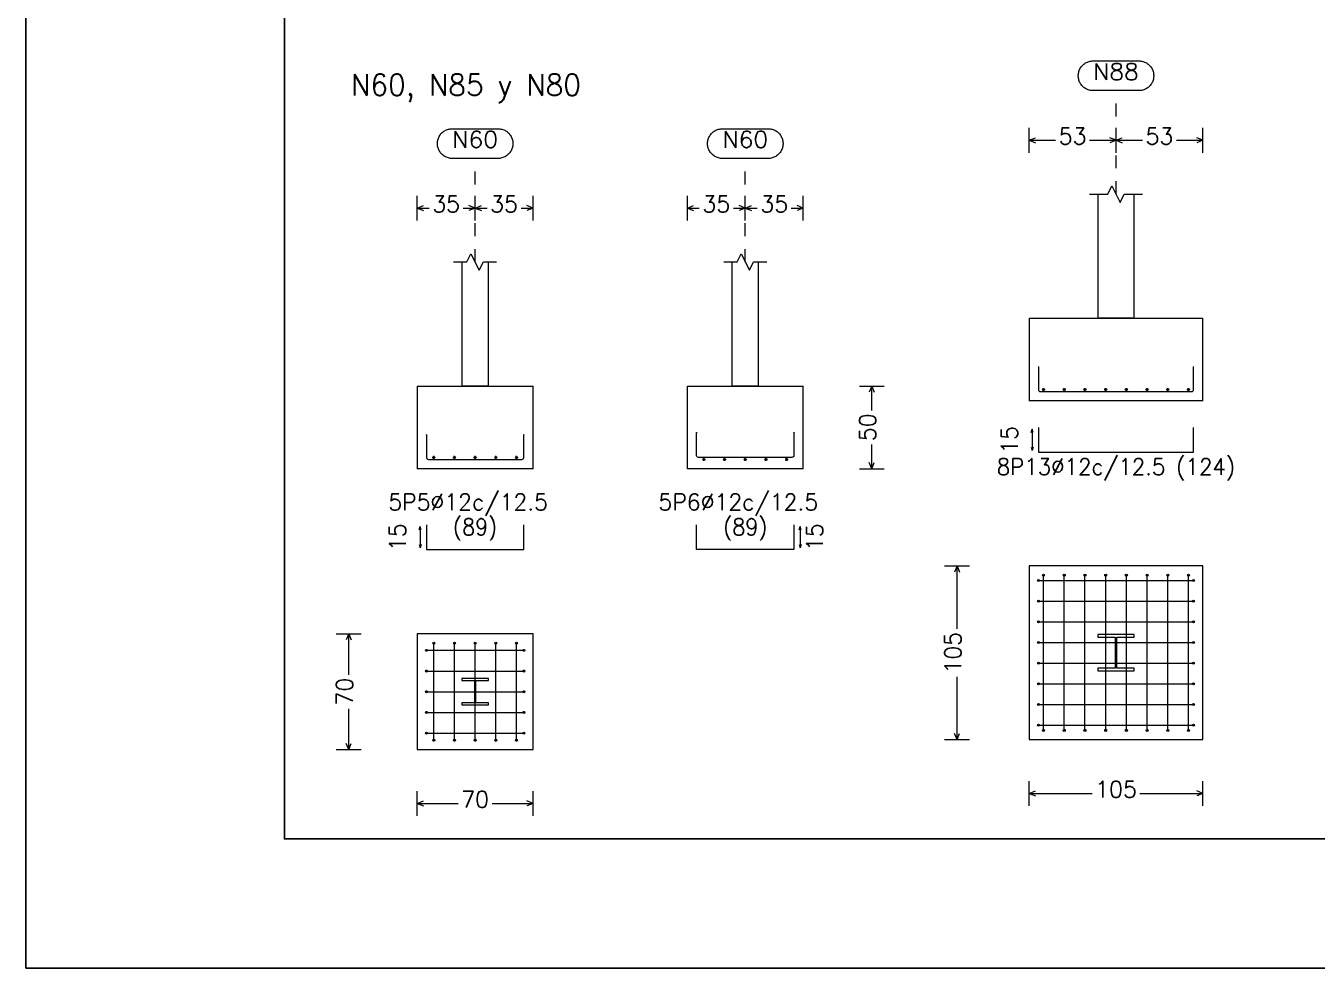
# Model space of a CAD drawing. Header units: inches. Extents: x 72863 to 72995, y 49095 to 49225.
# Drawn here: x 72952.65 to 72962.64, y 49160.38 to 49167.67 of the extents above; entities that cross this region are included whole.
import ezdxf
from ezdxf.enums import TextEntityAlignment as Align

# ---------------------------------------------------------------- set-up
doc = ezdxf.new("R2010")
doc.units = ezdxf.units.IN
doc.linetypes.add('CYPE_PUNTO', pattern=[0.075, 0, -0.075])
doc.layers.get('0').update_dxf_attribs({"lineweight": 15})
for name, color, linetype, lineweight in [('CIM_COTAS', 2, 'Continuous', 9), ('CIM_DIB_ARMADOS', 4, 'Continuous', 9), ('CIM_GEOMETRIA', 2, 'Continuous', 9), ('CIM_REFEREN', 2, 'Continuous', 9), ('CIM_TXT_ARMADOS', 3, 'Continuous', 9)]:
    doc.layers.add(name, color=color, linetype=linetype, lineweight=lineweight)
doc.layers.add('VG', color=7, linetype='Continuous')
doc.styles.add('CYPETXT', font='romans__.ttf', dxfattribs={"height": 0.2})

# ---------------------------------------------------------------- blocks, each defined once
blk = doc.blocks.new('PLANTILLA')
at = {"layer": 'VG'}
for p, q in [((72862.7103, 49224.7112), (72862.7103, 49195.0112)), ((72864.7103, 49196.0112), (72864.7103, 49223.7112)), ((72903.7103, 49196.0112), (72864.7103, 49196.0112)), ((72862.7103, 49195.0112), (72904.7103, 49195.0112))]:
    blk.add_line(p, q, dxfattribs=at)
blk.add_lwpolyline([(72903.7103, 49199.5612), (72903.7103, 49223.7112), (72864.7103, 49223.7112), (72864.7103, 49196.0112), (72885.7103, 49196.0112), (72885.7103, 49199.6112)], dxfattribs=at)

msp = doc.modelspace()

# ---------------------------------------------------------------- hatches: boundary and pattern name
at = {"layer": 'CIM_DIB_ARMADOS'}
h = msp.add_hatch(color=256, dxfattribs=at)
edge = h.paths.add_edge_path()
edge.add_arc((72960.4794, 49165.0325), 0.00102, 0, 360)
h = msp.add_hatch(color=256, dxfattribs=at)
edge = h.paths.add_edge_path()
edge.add_arc((72961.6801, 49165.0325), 0.00102, 0, 360)
h = msp.add_hatch(color=256, dxfattribs=at)
edge = h.paths.add_edge_path()
edge.add_arc((72955.7464, 49164.5075), 0.00102, 0, 360)
h = msp.add_hatch(color=256, dxfattribs=at)
edge = h.paths.add_edge_path()
edge.add_arc((72956.4991, 49164.5075), 0.00102, 0, 360)
h = msp.add_hatch(color=256, dxfattribs=at)
edge = h.paths.add_edge_path()
edge.add_arc((72957.836, 49164.5229), 0.00102, 0, 360)
h = msp.add_hatch(color=256, dxfattribs=at)
edge = h.paths.add_edge_path()
edge.add_arc((72958.5887, 49164.5229), 0.00102, 0, 360)
h = msp.add_hatch(color=256, dxfattribs=at)
edge = h.paths.add_edge_path()
edge.add_arc((72960.5198, 49163.4197), 0.00102, 0, 360)
h = msp.add_hatch(color=256, dxfattribs=at)
edge = h.paths.add_edge_path()
edge.add_arc((72960.6798, 49163.4197), 0.00102, 0, 360)
h = msp.add_hatch(color=256, dxfattribs=at)
edge = h.paths.add_edge_path()
edge.add_arc((72960.8398, 49163.4197), 0.00102, 0, 360)
h = msp.add_hatch(color=256, dxfattribs=at)
edge = h.paths.add_edge_path()
edge.add_arc((72960.9998, 49163.4197), 0.00102, 0, 360)
h = msp.add_hatch(color=256, dxfattribs=at)
edge = h.paths.add_edge_path()
edge.add_arc((72961.1598, 49163.4197), 0.00102, 0, 360)
h = msp.add_hatch(color=256, dxfattribs=at)
edge = h.paths.add_edge_path()
edge.add_arc((72961.3198, 49163.4197), 0.00102, 0, 360)
h = msp.add_hatch(color=256, dxfattribs=at)
edge = h.paths.add_edge_path()
edge.add_arc((72961.4798, 49163.4197), 0.00102, 0, 360)
h = msp.add_hatch(color=256, dxfattribs=at)
edge = h.paths.add_edge_path()
edge.add_arc((72961.6398, 49163.4197), 0.00102, 0, 360)
h = msp.add_hatch(color=256, dxfattribs=at)
edge = h.paths.add_edge_path()
edge.add_arc((72960.4794, 49163.3794), 0.00102, 0, 360)
h = msp.add_hatch(color=256, dxfattribs=at)
edge = h.paths.add_edge_path()
edge.add_arc((72961.6801, 49163.3794), 0.00102, 0, 360)
h = msp.add_hatch(color=256, dxfattribs=at)
edge = h.paths.add_edge_path()
edge.add_arc((72960.4794, 49163.2194), 0.00102, 0, 360)
h = msp.add_hatch(color=256, dxfattribs=at)
edge = h.paths.add_edge_path()
edge.add_arc((72961.6801, 49163.2194), 0.00102, 0, 360)
h = msp.add_hatch(color=256, dxfattribs=at)
edge = h.paths.add_edge_path()
edge.add_arc((72960.4794, 49163.0594), 0.00102, 0, 360)
h = msp.add_hatch(color=256, dxfattribs=at)
edge = h.paths.add_edge_path()
edge.add_arc((72961.6801, 49163.0594), 0.00102, 0, 360)
h = msp.add_hatch(color=256, dxfattribs=at)
edge = h.paths.add_edge_path()
edge.add_arc((72955.8027, 49162.8947), 0.00102, 0, 360)
h = msp.add_hatch(color=256, dxfattribs=at)
edge = h.paths.add_edge_path()
edge.add_arc((72955.9627, 49162.8947), 0.00102, 0, 360)
h = msp.add_hatch(color=256, dxfattribs=at)
edge = h.paths.add_edge_path()
edge.add_arc((72956.1227, 49162.8947), 0.00102, 0, 360)
h = msp.add_hatch(color=256, dxfattribs=at)
edge = h.paths.add_edge_path()
edge.add_arc((72956.2827, 49162.8947), 0.00102, 0, 360)
h = msp.add_hatch(color=256, dxfattribs=at)
edge = h.paths.add_edge_path()
edge.add_arc((72956.4427, 49162.8947), 0.00102, 0, 360)
h = msp.add_hatch(color=256, dxfattribs=at)
edge = h.paths.add_edge_path()
edge.add_arc((72960.4794, 49162.8994), 0.00102, 0, 360)
h = msp.add_hatch(color=256, dxfattribs=at)
edge = h.paths.add_edge_path()
edge.add_arc((72961.6801, 49162.8994), 0.00102, 0, 360)
h = msp.add_hatch(color=256, dxfattribs=at)
edge = h.paths.add_edge_path()
edge.add_arc((72955.7464, 49162.8384), 0.00102, 0, 360)
h = msp.add_hatch(color=256, dxfattribs=at)
edge = h.paths.add_edge_path()
edge.add_arc((72956.4991, 49162.8384), 0.00102, 0, 360)
h = msp.add_hatch(color=256, dxfattribs=at)
edge = h.paths.add_edge_path()
edge.add_arc((72960.4794, 49162.7394), 0.00102, 0, 360)
h = msp.add_hatch(color=256, dxfattribs=at)
edge = h.paths.add_edge_path()
edge.add_arc((72961.6801, 49162.7394), 0.00102, 0, 360)
h = msp.add_hatch(color=256, dxfattribs=at)
edge = h.paths.add_edge_path()
edge.add_arc((72955.7464, 49162.6784), 0.00102, 0, 360)
h = msp.add_hatch(color=256, dxfattribs=at)
edge = h.paths.add_edge_path()
edge.add_arc((72956.4991, 49162.6784), 0.00102, 0, 360)
h = msp.add_hatch(color=256, dxfattribs=at)
edge = h.paths.add_edge_path()
edge.add_arc((72955.7464, 49162.5184), 0.00102, 0, 360)
h = msp.add_hatch(color=256, dxfattribs=at)
edge = h.paths.add_edge_path()
edge.add_arc((72956.4991, 49162.5184), 0.00102, 0, 360)
h = msp.add_hatch(color=256, dxfattribs=at)
edge = h.paths.add_edge_path()
edge.add_arc((72960.4794, 49162.5794), 0.00102, 0, 360)
h = msp.add_hatch(color=256, dxfattribs=at)
edge = h.paths.add_edge_path()
edge.add_arc((72961.6801, 49162.5794), 0.00102, 0, 360)
h = msp.add_hatch(color=256, dxfattribs=at)
edge = h.paths.add_edge_path()
edge.add_arc((72960.4794, 49162.4194), 0.00102, 0, 360)
h = msp.add_hatch(color=256, dxfattribs=at)
edge = h.paths.add_edge_path()
edge.add_arc((72961.6801, 49162.4194), 0.00102, 0, 360)
h = msp.add_hatch(color=256, dxfattribs=at)
edge = h.paths.add_edge_path()
edge.add_arc((72955.7464, 49162.3584), 0.00102, 0, 360)
h = msp.add_hatch(color=256, dxfattribs=at)
edge = h.paths.add_edge_path()
edge.add_arc((72956.4991, 49162.3584), 0.00102, 0, 360)
h = msp.add_hatch(color=256, dxfattribs=at)
edge = h.paths.add_edge_path()
edge.add_arc((72955.7464, 49162.1984), 0.00102, 0, 360)
h = msp.add_hatch(color=256, dxfattribs=at)
edge = h.paths.add_edge_path()
edge.add_arc((72956.4991, 49162.1984), 0.00102, 0, 360)
h = msp.add_hatch(color=256, dxfattribs=at)
edge = h.paths.add_edge_path()
edge.add_arc((72960.4794, 49162.2594), 0.00102, 0, 360)
h = msp.add_hatch(color=256, dxfattribs=at)
edge = h.paths.add_edge_path()
edge.add_arc((72960.5198, 49162.2191), 0.00102, 0, 360)
h = msp.add_hatch(color=256, dxfattribs=at)
edge = h.paths.add_edge_path()
edge.add_arc((72960.6798, 49162.2191), 0.00102, 0, 360)
h = msp.add_hatch(color=256, dxfattribs=at)
edge = h.paths.add_edge_path()
edge.add_arc((72960.8398, 49162.2191), 0.00102, 0, 360)
h = msp.add_hatch(color=256, dxfattribs=at)
edge = h.paths.add_edge_path()
edge.add_arc((72960.9998, 49162.2191), 0.00102, 0, 360)
h = msp.add_hatch(color=256, dxfattribs=at)
edge = h.paths.add_edge_path()
edge.add_arc((72961.1598, 49162.2191), 0.00102, 0, 360)
h = msp.add_hatch(color=256, dxfattribs=at)
edge = h.paths.add_edge_path()
edge.add_arc((72961.3198, 49162.2191), 0.00102, 0, 360)
h = msp.add_hatch(color=256, dxfattribs=at)
edge = h.paths.add_edge_path()
edge.add_arc((72961.4798, 49162.2191), 0.00102, 0, 360)
h = msp.add_hatch(color=256, dxfattribs=at)
edge = h.paths.add_edge_path()
edge.add_arc((72961.6398, 49162.2191), 0.00102, 0, 360)
h = msp.add_hatch(color=256, dxfattribs=at)
edge = h.paths.add_edge_path()
edge.add_arc((72961.6801, 49162.2594), 0.00102, 0, 360)
h = msp.add_hatch(color=256, dxfattribs=at)
edge = h.paths.add_edge_path()
edge.add_arc((72955.8027, 49162.1421), 0.00102, 0, 360)
h = msp.add_hatch(color=256, dxfattribs=at)
edge = h.paths.add_edge_path()
edge.add_arc((72955.9627, 49162.1421), 0.00102, 0, 360)
h = msp.add_hatch(color=256, dxfattribs=at)
edge = h.paths.add_edge_path()
edge.add_arc((72956.1227, 49162.1421), 0.00102, 0, 360)
h = msp.add_hatch(color=256, dxfattribs=at)
edge = h.paths.add_edge_path()
edge.add_arc((72956.2827, 49162.1421), 0.00102, 0, 360)
h = msp.add_hatch(color=256, dxfattribs=at)
edge = h.paths.add_edge_path()
edge.add_arc((72956.4427, 49162.1421), 0.00102, 0, 360)

# ---------------------------------------------------------------- linework, layer by layer
at = {"layer": 'CIM_COTAS', "linetype": 'CYPE_PUNTO'}
for p, q in [((72961.0798, 49166.3688), (72961.0798, 49167.1695)), ((72956.1227, 49165.8438), (72956.1227, 49166.6445)), ((72958.2123, 49165.8438), (72958.2123, 49166.6445))]:
    msp.add_line(p, q, dxfattribs=at)
at = {"layer": 'CIM_COTAS'}
for p, q in [((72960.4078, 49166.6895), (72960.4078, 49166.8815)), ((72961.0798, 49166.6895), (72961.0798, 49166.8815)), ((72961.0798, 49166.6895), (72961.0798, 49166.8815)), ((72961.7518, 49166.6895), (72961.7518, 49166.8815)), ((72960.4078, 49166.7855), (72960.4558, 49166.8047)), ((72960.4078, 49166.7855), (72960.4558, 49166.7663)), ((72960.4078, 49166.7855), (72960.6122, 49166.7855)), ((72960.8753, 49166.7855), (72961.0798, 49166.7855)), ((72961.0798, 49166.7855), (72961.0318, 49166.8047)), ((72961.0798, 49166.7855), (72961.0318, 49166.7663)), ((72961.0798, 49166.7855), (72961.1278, 49166.8047)), ((72961.0798, 49166.7855), (72961.1278, 49166.7663)), ((72961.0798, 49166.7855), (72961.2842, 49166.7855)), ((72961.5473, 49166.7855), (72961.7518, 49166.7855)), ((72961.7518, 49166.7855), (72961.7038, 49166.8047)), ((72961.7518, 49166.7855), (72961.7038, 49166.7663)), ((72955.6747, 49166.1645), (72955.6747, 49166.3565)), ((72955.6747, 49166.2605), (72955.7227, 49166.2797)), ((72956.1227, 49166.2605), (72956.0747, 49166.2797)), ((72956.1227, 49166.1645), (72956.1227, 49166.3565)), ((72956.1227, 49166.1645), (72956.1227, 49166.3565)), ((72956.1227, 49166.2605), (72956.1707, 49166.2797)), ((72956.5707, 49166.2605), (72956.5227, 49166.2797)), ((72956.5707, 49166.1645), (72956.5707, 49166.3565)), ((72957.7643, 49166.1645), (72957.7643, 49166.3565)), ((72957.7643, 49166.2605), (72957.8123, 49166.2797)), ((72958.2123, 49166.2605), (72958.1643, 49166.2797)), ((72958.2123, 49166.1645), (72958.2123, 49166.3565)), ((72958.2123, 49166.1645), (72958.2123, 49166.3565)), ((72958.2123, 49166.2605), (72958.2603, 49166.2797)), ((72958.6603, 49166.2605), (72958.6123, 49166.2797)), ((72958.6603, 49166.1645), (72958.6603, 49166.3565)), ((72955.6747, 49166.2605), (72955.7227, 49166.2413)), ((72955.6747, 49166.2605), (72955.7672, 49166.2605)), ((72956.0303, 49166.2605), (72956.1227, 49166.2605)), ((72956.1227, 49166.2605), (72956.0747, 49166.2413)), ((72956.1227, 49166.2605), (72956.1707, 49166.2413)), ((72956.1227, 49166.2605), (72956.2152, 49166.2605)), ((72956.4783, 49166.2605), (72956.5707, 49166.2605)), ((72956.5707, 49166.2605), (72956.5227, 49166.2413)), ((72957.7643, 49166.2605), (72957.8123, 49166.2413)), ((72957.7643, 49166.2605), (72957.8568, 49166.2605)), ((72958.1199, 49166.2605), (72958.2123, 49166.2605)), ((72958.2123, 49166.2605), (72958.1643, 49166.2413)), ((72958.2123, 49166.2605), (72958.2603, 49166.2413)), ((72958.2123, 49166.2605), (72958.3048, 49166.2605)), ((72958.5679, 49166.2605), (72958.6603, 49166.2605)), ((72958.6603, 49166.2605), (72958.6123, 49166.2413)), ((72959.0946, 49164.8838), (72959.2866, 49164.8838)), ((72959.1906, 49164.8838), (72959.1714, 49164.8358)), ((72959.1906, 49164.8838), (72959.2098, 49164.8358)), ((72959.1906, 49164.6954), (72959.1906, 49164.8838)), ((72959.1906, 49164.2438), (72959.1906, 49164.4323)), ((72959.1906, 49164.2438), (72959.1714, 49164.2918)), ((72959.1906, 49164.2438), (72959.2098, 49164.2918)), ((72959.0946, 49164.2438), (72959.2866, 49164.2438)), ((72959.754, 49163.4914), (72959.946, 49163.4914)), ((72959.85, 49163.4914), (72959.8308, 49163.4434)), ((72959.85, 49163.4914), (72959.8692, 49163.4434)), ((72959.85, 49163.0047), (72959.85, 49163.4914)), ((72955.0485, 49162.9664), (72955.2405, 49162.9664)), ((72955.1445, 49162.9664), (72955.1253, 49162.9184)), ((72955.1445, 49162.9664), (72955.1637, 49162.9184)), ((72955.1445, 49162.6499), (72955.1445, 49162.9664)), ((72959.85, 49162.1474), (72959.85, 49162.6341)), ((72955.1445, 49162.0704), (72955.1445, 49162.3869)), ((72959.85, 49162.1474), (72959.8308, 49162.1954)), ((72959.85, 49162.1474), (72959.8692, 49162.1954)), ((72955.1445, 49162.0704), (72955.1253, 49162.1184)), ((72955.1445, 49162.0704), (72955.1637, 49162.1184)), ((72959.754, 49162.1474), (72959.946, 49162.1474)), ((72955.0485, 49162.0704), (72955.2405, 49162.0704)), ((72960.4078, 49161.6347), (72960.4078, 49161.8267)), ((72961.7518, 49161.6347), (72961.7518, 49161.8267)), ((72955.6747, 49161.5578), (72955.6747, 49161.7498)), ((72956.5707, 49161.5578), (72956.5707, 49161.7498)), ((72960.4078, 49161.7307), (72960.4558, 49161.7499)), ((72960.4078, 49161.7307), (72960.4558, 49161.7115)), ((72960.4078, 49161.7307), (72960.8945, 49161.7307)), ((72961.265, 49161.7307), (72961.7518, 49161.7307)), ((72961.7518, 49161.7307), (72961.7038, 49161.7499)), ((72961.7518, 49161.7307), (72961.7038, 49161.7115)), ((72955.6747, 49161.6538), (72955.7227, 49161.673)), ((72955.6747, 49161.6538), (72955.7227, 49161.6346)), ((72955.6747, 49161.6538), (72955.9912, 49161.6538)), ((72956.2543, 49161.6538), (72956.5707, 49161.6538)), ((72956.5707, 49161.6538), (72956.5227, 49161.673)), ((72956.5707, 49161.6538), (72956.5227, 49161.6346))]:
    msp.add_line(p, q, dxfattribs=at)
for points in [[(72961.2564, 49167.3999), (72961.2641, 49167.3996), (72961.2718, 49167.3988), (72961.2794, 49167.3976), (72961.2868, 49167.3958), (72961.2942, 49167.3935), (72961.3014, 49167.3907), (72961.3084, 49167.3875), (72961.3151, 49167.3838), (72961.3216, 49167.3796), (72961.3278, 49167.3751), (72961.3337, 49167.3701), (72961.3392, 49167.3647), (72961.3444, 49167.359), (72961.3492, 49167.353), (72961.3535, 49167.3466), (72961.3574, 49167.34), (72961.3609, 49167.3332), (72961.3639, 49167.3261), (72961.3664, 49167.3188), (72961.3685, 49167.3114), (72961.37, 49167.3038), (72961.371, 49167.2962), (72961.3715, 49167.2885), (72961.3715, 49167.2808), (72961.371, 49167.2731), (72961.37, 49167.2655), (72961.3685, 49167.258), (72961.3664, 49167.2505), (72961.3639, 49167.2433), (72961.3609, 49167.2362), (72961.3574, 49167.2293), (72961.3535, 49167.2227), (72961.3492, 49167.2163), (72961.3444, 49167.2103), (72961.3392, 49167.2046), (72961.3337, 49167.1992), (72961.3278, 49167.1943), (72961.3216, 49167.1897), (72961.3151, 49167.1855), (72961.3084, 49167.1818), (72961.3014, 49167.1786), (72961.2942, 49167.1758), (72961.2868, 49167.1736), (72961.2794, 49167.1718), (72961.2718, 49167.1705), (72961.2641, 49167.1697), (72961.2564, 49167.1695), (72960.9031, 49167.1695), (72960.8954, 49167.1697), (72960.8878, 49167.1705), (72960.8802, 49167.1718), (72960.8727, 49167.1736), (72960.8653, 49167.1758), (72960.8582, 49167.1786), (72960.8512, 49167.1818), (72960.8444, 49167.1855), (72960.8379, 49167.1897), (72960.8317, 49167.1943), (72960.8259, 49167.1992), (72960.8203, 49167.2046), (72960.8152, 49167.2103), (72960.8104, 49167.2163), (72960.806, 49167.2227), (72960.8021, 49167.2293), (72960.7986, 49167.2362), (72960.7956, 49167.2433), (72960.7931, 49167.2505), (72960.7911, 49167.258), (72960.7895, 49167.2655), (72960.7885, 49167.2731), (72960.788, 49167.2808), (72960.788, 49167.2885), (72960.7885, 49167.2962), (72960.7895, 49167.3038), (72960.7911, 49167.3114), (72960.7931, 49167.3188), (72960.7956, 49167.3261), (72960.7986, 49167.3332), (72960.8021, 49167.34), (72960.806, 49167.3466), (72960.8104, 49167.353), (72960.8152, 49167.359), (72960.8203, 49167.3647), (72960.8259, 49167.3701), (72960.8317, 49167.3751), (72960.8379, 49167.3796), (72960.8444, 49167.3838), (72960.8512, 49167.3875), (72960.8582, 49167.3907), (72960.8653, 49167.3935), (72960.8727, 49167.3958), (72960.8802, 49167.3976), (72960.8878, 49167.3988), (72960.8954, 49167.3996), (72960.9031, 49167.3999), (72961.2564, 49167.3999)], [(72956.2994, 49166.8749), (72956.3071, 49166.8746), (72956.3147, 49166.8739), (72956.3223, 49166.8726), (72956.3298, 49166.8708), (72956.3372, 49166.8685), (72956.3444, 49166.8657), (72956.3513, 49166.8625), (72956.3581, 49166.8588), (72956.3646, 49166.8547), (72956.3708, 49166.8501), (72956.3767, 49166.8451), (72956.3822, 49166.8398), (72956.3874, 49166.8341), (72956.3921, 49166.828), (72956.3965, 49166.8217), (72956.4004, 49166.815), (72956.4039, 49166.8082), (72956.4069, 49166.8011), (72956.4094, 49166.7938), (72956.4114, 49166.7864), (72956.413, 49166.7788), (72956.414, 49166.7712), (72956.4145, 49166.7635), (72956.4145, 49166.7558), (72956.414, 49166.7482), (72956.413, 49166.7405), (72956.4114, 49166.733), (72956.4094, 49166.7256), (72956.4069, 49166.7183), (72956.4039, 49166.7112), (72956.4004, 49166.7043), (72956.3965, 49166.6977), (72956.3921, 49166.6913), (72956.3874, 49166.6853), (72956.3822, 49166.6796), (72956.3767, 49166.6742), (72956.3708, 49166.6693), (72956.3646, 49166.6647), (72956.3581, 49166.6606), (72956.3513, 49166.6569), (72956.3444, 49166.6536), (72956.3372, 49166.6509), (72956.3298, 49166.6486), (72956.3223, 49166.6468), (72956.3147, 49166.6455), (72956.3071, 49166.6447), (72956.2994, 49166.6445), (72955.9461, 49166.6445), (72955.9384, 49166.6447), (72955.9307, 49166.6455), (72955.9232, 49166.6468), (72955.9157, 49166.6486), (72955.9083, 49166.6509), (72955.9011, 49166.6536), (72955.8941, 49166.6569), (72955.8874, 49166.6606), (72955.8809, 49166.6647), (72955.8747, 49166.6693), (72955.8688, 49166.6742), (72955.8633, 49166.6796), (72955.8581, 49166.6853), (72955.8534, 49166.6913), (72955.849, 49166.6977), (72955.8451, 49166.7043), (72955.8416, 49166.7112), (72955.8386, 49166.7183), (72955.8361, 49166.7256), (72955.834, 49166.733), (72955.8325, 49166.7405), (72955.8315, 49166.7482), (72955.831, 49166.7558), (72955.831, 49166.7635), (72955.8315, 49166.7712), (72955.8325, 49166.7788), (72955.834, 49166.7864), (72955.8361, 49166.7938), (72955.8386, 49166.8011), (72955.8416, 49166.8082), (72955.8451, 49166.815), (72955.849, 49166.8217), (72955.8534, 49166.828), (72955.8581, 49166.8341), (72955.8633, 49166.8398), (72955.8688, 49166.8451), (72955.8747, 49166.8501), (72955.8809, 49166.8547), (72955.8874, 49166.8588), (72955.8941, 49166.8625), (72955.9011, 49166.8657), (72955.9083, 49166.8685), (72955.9157, 49166.8708), (72955.9232, 49166.8726), (72955.9307, 49166.8739), (72955.9384, 49166.8746), (72955.9461, 49166.8749), (72956.2994, 49166.8749)], [(72958.389, 49166.8749), (72958.3967, 49166.8746), (72958.4043, 49166.8739), (72958.4119, 49166.8726), (72958.4194, 49166.8708), (72958.4268, 49166.8685), (72958.434, 49166.8657), (72958.4409, 49166.8625), (72958.4477, 49166.8588), (72958.4542, 49166.8547), (72958.4604, 49166.8501), (72958.4663, 49166.8451), (72958.4718, 49166.8398), (72958.477, 49166.8341), (72958.4817, 49166.828), (72958.4861, 49166.8217), (72958.49, 49166.815), (72958.4935, 49166.8082), (72958.4965, 49166.8011), (72958.499, 49166.7938), (72958.501, 49166.7864), (72958.5026, 49166.7788), (72958.5036, 49166.7712), (72958.5041, 49166.7635), (72958.5041, 49166.7558), (72958.5036, 49166.7482), (72958.5026, 49166.7405), (72958.501, 49166.733), (72958.499, 49166.7256), (72958.4965, 49166.7183), (72958.4935, 49166.7112), (72958.49, 49166.7043), (72958.4861, 49166.6977), (72958.4817, 49166.6913), (72958.477, 49166.6853), (72958.4718, 49166.6796), (72958.4663, 49166.6742), (72958.4604, 49166.6693), (72958.4542, 49166.6647), (72958.4477, 49166.6606), (72958.4409, 49166.6569), (72958.434, 49166.6536), (72958.4268, 49166.6509), (72958.4194, 49166.6486), (72958.4119, 49166.6468), (72958.4043, 49166.6455), (72958.3967, 49166.6447), (72958.389, 49166.6445), (72958.0357, 49166.6445), (72958.028, 49166.6447), (72958.0203, 49166.6455), (72958.0128, 49166.6468), (72958.0053, 49166.6486), (72957.9979, 49166.6509), (72957.9907, 49166.6536), (72957.9837, 49166.6569), (72957.977, 49166.6606), (72957.9705, 49166.6647), (72957.9643, 49166.6693), (72957.9584, 49166.6742), (72957.9529, 49166.6796), (72957.9477, 49166.6853), (72957.943, 49166.6913), (72957.9386, 49166.6977), (72957.9347, 49166.7043), (72957.9312, 49166.7112), (72957.9282, 49166.7183), (72957.9257, 49166.7256), (72957.9236, 49166.733), (72957.9221, 49166.7405), (72957.9211, 49166.7482), (72957.9206, 49166.7558), (72957.9206, 49166.7635), (72957.9211, 49166.7712), (72957.9221, 49166.7788), (72957.9236, 49166.7864), (72957.9257, 49166.7938), (72957.9282, 49166.8011), (72957.9312, 49166.8082), (72957.9347, 49166.815), (72957.9386, 49166.8217), (72957.943, 49166.828), (72957.9477, 49166.8341), (72957.9529, 49166.8398), (72957.9584, 49166.8451), (72957.9643, 49166.8501), (72957.9705, 49166.8547), (72957.977, 49166.8588), (72957.9837, 49166.8625), (72957.9907, 49166.8657), (72957.9979, 49166.8685), (72958.0053, 49166.8708), (72958.0128, 49166.8726), (72958.0203, 49166.8739), (72958.028, 49166.8746), (72958.0357, 49166.8749), (72958.389, 49166.8749)]]:
    msp.add_lwpolyline(points, close=True, dxfattribs=at)
at = {"layer": 'CIM_DIB_ARMADOS'}
for p, q in [((72960.5082, 49164.8559), (72960.5313, 49164.8559)), ((72960.5198, 49164.8443), (72960.5198, 49164.8674)), ((72960.6682, 49164.8559), (72960.6913, 49164.8559)), ((72960.6798, 49164.8443), (72960.6798, 49164.8674)), ((72960.8282, 49164.8559), (72960.8513, 49164.8559)), ((72960.8398, 49164.8443), (72960.8398, 49164.8674)), ((72960.9882, 49164.8559), (72961.0113, 49164.8559)), ((72960.9998, 49164.8443), (72960.9998, 49164.8674)), ((72961.1482, 49164.8559), (72961.1713, 49164.8559)), ((72961.1598, 49164.8443), (72961.1598, 49164.8674)), ((72961.3082, 49164.8559), (72961.3313, 49164.8559)), ((72961.3198, 49164.8443), (72961.3198, 49164.8674)), ((72961.4682, 49164.8559), (72961.4913, 49164.8559)), ((72961.4798, 49164.8443), (72961.4798, 49164.8674)), ((72961.6282, 49164.8559), (72961.6513, 49164.8559)), ((72961.6398, 49164.8443), (72961.6398, 49164.8674)), ((72955.7912, 49164.3309), (72955.8143, 49164.3309)), ((72955.8027, 49164.3194), (72955.8027, 49164.3424)), ((72955.9512, 49164.3309), (72955.9743, 49164.3309)), ((72955.9627, 49164.3194), (72955.9627, 49164.3424)), ((72956.1112, 49164.3309), (72956.1343, 49164.3309)), ((72956.1227, 49164.3194), (72956.1227, 49164.3424)), ((72956.2712, 49164.3309), (72956.2943, 49164.3309)), ((72956.2827, 49164.3194), (72956.2827, 49164.3424)), ((72956.4312, 49164.3309), (72956.4543, 49164.3309)), ((72956.4427, 49164.3194), (72956.4427, 49164.3424)), ((72957.8808, 49164.3155), (72957.9039, 49164.3155)), ((72957.8923, 49164.304), (72957.8923, 49164.327)), ((72958.0408, 49164.3155), (72958.0639, 49164.3155)), ((72958.0523, 49164.304), (72958.0523, 49164.327)), ((72958.2008, 49164.3155), (72958.2239, 49164.3155)), ((72958.2123, 49164.304), (72958.2123, 49164.327)), ((72958.3608, 49164.3155), (72958.3839, 49164.3155)), ((72958.3723, 49164.304), (72958.3723, 49164.327)), ((72958.5208, 49164.3155), (72958.5439, 49164.3155)), ((72958.5323, 49164.304), (72958.5323, 49164.327))]:
    msp.add_line(p, q, dxfattribs=at)
for points in [[(72960.4794, 49165.0325), (72960.4794, 49164.8559), (72960.4815, 49164.8482), (72960.4871, 49164.8426), (72960.4948, 49164.8405), (72961.6647, 49164.8405), (72961.6724, 49164.8426), (72961.678, 49164.8482), (72961.6801, 49164.8559), (72961.6801, 49165.0325)], [(72955.7464, 49164.5075), (72955.7464, 49164.3309), (72955.7485, 49164.3232), (72955.7541, 49164.3176), (72955.7618, 49164.3155), (72956.4837, 49164.3155), (72956.4914, 49164.3176), (72956.497, 49164.3232), (72956.4991, 49164.3309), (72956.4991, 49164.5075)], [(72958.5887, 49164.5229), (72958.5887, 49164.3462), (72958.5866, 49164.3386), (72958.581, 49164.3329), (72958.5733, 49164.3309), (72957.8514, 49164.3309), (72957.8437, 49164.3329), (72957.8381, 49164.3386), (72957.836, 49164.3462), (72957.836, 49164.5229)], [(72960.4794, 49164.5634), (72960.4794, 49164.3714), (72961.6801, 49164.3714), (72961.6801, 49164.5634)], [(72955.7464, 49163.8099), (72955.7464, 49163.6179), (72956.4991, 49163.6179), (72956.4991, 49163.8099)], [(72958.5887, 49163.8099), (72958.5887, 49163.6179), (72957.836, 49163.6179), (72957.836, 49163.8099)], [(72960.5198, 49162.2191), (72960.5198, 49162.2211), (72960.5198, 49162.2267), (72960.5198, 49162.2344), (72960.5198, 49163.4043), (72960.5198, 49163.412), (72960.5198, 49163.4176), (72960.5198, 49163.4197)], [(72960.6798, 49162.2191), (72960.6798, 49162.2211), (72960.6798, 49162.2267), (72960.6798, 49162.2344), (72960.6798, 49163.4043), (72960.6798, 49163.412), (72960.6798, 49163.4176), (72960.6798, 49163.4197)], [(72960.8398, 49162.2191), (72960.8398, 49162.2211), (72960.8398, 49162.2267), (72960.8398, 49162.2344), (72960.8398, 49163.4043), (72960.8398, 49163.412), (72960.8398, 49163.4176), (72960.8398, 49163.4197)], [(72960.9998, 49162.2191), (72960.9998, 49162.2211), (72960.9998, 49162.2267), (72960.9998, 49162.2344), (72960.9998, 49163.4043), (72960.9998, 49163.412), (72960.9998, 49163.4176), (72960.9998, 49163.4197)], [(72961.1598, 49162.2191), (72961.1598, 49162.2211), (72961.1598, 49162.2267), (72961.1598, 49162.2344), (72961.1598, 49163.4043), (72961.1598, 49163.412), (72961.1598, 49163.4176), (72961.1598, 49163.4197)], [(72961.3198, 49162.2191), (72961.3198, 49162.2211), (72961.3198, 49162.2267), (72961.3198, 49162.2344), (72961.3198, 49163.4043), (72961.3198, 49163.412), (72961.3198, 49163.4176), (72961.3198, 49163.4197)], [(72961.4798, 49162.2191), (72961.4798, 49162.2211), (72961.4798, 49162.2267), (72961.4798, 49162.2344), (72961.4798, 49163.4043), (72961.4798, 49163.412), (72961.4798, 49163.4176), (72961.4798, 49163.4197)], [(72961.6398, 49162.2191), (72961.6398, 49162.2211), (72961.6398, 49162.2267), (72961.6398, 49162.2344), (72961.6398, 49163.4043), (72961.6398, 49163.412), (72961.6398, 49163.4176), (72961.6398, 49163.4197)], [(72960.4794, 49163.3794), (72960.4815, 49163.3794), (72960.4871, 49163.3794), (72960.4948, 49163.3794), (72961.6647, 49163.3794), (72961.6724, 49163.3794), (72961.678, 49163.3794), (72961.6801, 49163.3794)], [(72960.4794, 49163.2194), (72960.4815, 49163.2194), (72960.4871, 49163.2194), (72960.4948, 49163.2194), (72961.6647, 49163.2194), (72961.6724, 49163.2194), (72961.678, 49163.2194), (72961.6801, 49163.2194)], [(72960.4794, 49163.0594), (72960.4815, 49163.0594), (72960.4871, 49163.0594), (72960.4948, 49163.0594), (72961.6647, 49163.0594), (72961.6724, 49163.0594), (72961.678, 49163.0594), (72961.6801, 49163.0594)], [(72955.8027, 49162.1421), (72955.8027, 49162.1441), (72955.8027, 49162.1498), (72955.8027, 49162.1574), (72955.8027, 49162.8794), (72955.8027, 49162.887), (72955.8027, 49162.8927), (72955.8027, 49162.8947)], [(72955.9627, 49162.1421), (72955.9627, 49162.1441), (72955.9627, 49162.1498), (72955.9627, 49162.1574), (72955.9627, 49162.8794), (72955.9627, 49162.887), (72955.9627, 49162.8927), (72955.9627, 49162.8947)], [(72956.1227, 49162.1421), (72956.1227, 49162.1441), (72956.1227, 49162.1498), (72956.1227, 49162.1574), (72956.1227, 49162.8794), (72956.1227, 49162.887), (72956.1227, 49162.8927), (72956.1227, 49162.8947)], [(72956.2827, 49162.1421), (72956.2827, 49162.1441), (72956.2827, 49162.1498), (72956.2827, 49162.1574), (72956.2827, 49162.8794), (72956.2827, 49162.887), (72956.2827, 49162.8927), (72956.2827, 49162.8947)], [(72956.4427, 49162.1421), (72956.4427, 49162.1441), (72956.4427, 49162.1498), (72956.4427, 49162.1574), (72956.4427, 49162.8794), (72956.4427, 49162.887), (72956.4427, 49162.8927), (72956.4427, 49162.8947)], [(72960.4794, 49162.8994), (72960.4815, 49162.8994), (72960.4871, 49162.8994), (72960.4948, 49162.8994), (72961.6647, 49162.8994), (72961.6724, 49162.8994), (72961.678, 49162.8994), (72961.6801, 49162.8994)], [(72955.7464, 49162.8384), (72955.7485, 49162.8384), (72955.7541, 49162.8384), (72955.7618, 49162.8384), (72956.4837, 49162.8384), (72956.4914, 49162.8384), (72956.497, 49162.8384), (72956.4991, 49162.8384)], [(72960.4794, 49162.7394), (72960.4815, 49162.7394), (72960.4871, 49162.7394), (72960.4948, 49162.7394), (72961.6647, 49162.7394), (72961.6724, 49162.7394), (72961.678, 49162.7394), (72961.6801, 49162.7394)], [(72955.7464, 49162.6784), (72955.7485, 49162.6784), (72955.7541, 49162.6784), (72955.7618, 49162.6784), (72956.4837, 49162.6784), (72956.4914, 49162.6784), (72956.497, 49162.6784), (72956.4991, 49162.6784)], [(72955.7464, 49162.5184), (72955.7485, 49162.5184), (72955.7541, 49162.5184), (72955.7618, 49162.5184), (72956.4837, 49162.5184), (72956.4914, 49162.5184), (72956.497, 49162.5184), (72956.4991, 49162.5184)], [(72960.4794, 49162.5794), (72960.4815, 49162.5794), (72960.4871, 49162.5794), (72960.4948, 49162.5794), (72961.6647, 49162.5794), (72961.6724, 49162.5794), (72961.678, 49162.5794), (72961.6801, 49162.5794)], [(72960.4794, 49162.4194), (72960.4815, 49162.4194), (72960.4871, 49162.4194), (72960.4948, 49162.4194), (72961.6647, 49162.4194), (72961.6724, 49162.4194), (72961.678, 49162.4194), (72961.6801, 49162.4194)], [(72955.7464, 49162.3584), (72955.7485, 49162.3584), (72955.7541, 49162.3584), (72955.7618, 49162.3584), (72956.4837, 49162.3584), (72956.4914, 49162.3584), (72956.497, 49162.3584), (72956.4991, 49162.3584)], [(72955.7464, 49162.1984), (72955.7485, 49162.1984), (72955.7541, 49162.1984), (72955.7618, 49162.1984), (72956.4837, 49162.1984), (72956.4914, 49162.1984), (72956.497, 49162.1984), (72956.4991, 49162.1984)], [(72960.4794, 49162.2594), (72960.4815, 49162.2594), (72960.4871, 49162.2594), (72960.4948, 49162.2594), (72961.6647, 49162.2594), (72961.6724, 49162.2594), (72961.678, 49162.2594), (72961.6801, 49162.2594)]]:
    msp.add_lwpolyline(points, dxfattribs=at)
for centre, radius in [((72960.4794, 49165.0325), 0.00102), ((72961.6801, 49165.0325), 0.00102), ((72960.5198, 49164.8559), 0.00768), ((72960.6798, 49164.8559), 0.00768), ((72960.8398, 49164.8559), 0.00768), ((72960.9998, 49164.8559), 0.00768), ((72961.1598, 49164.8559), 0.00768), ((72961.3198, 49164.8559), 0.00768), ((72961.4798, 49164.8559), 0.00768), ((72961.6398, 49164.8559), 0.00768), ((72955.7464, 49164.5075), 0.00102), ((72956.4991, 49164.5075), 0.00102), ((72957.836, 49164.5229), 0.00102), ((72958.5887, 49164.5229), 0.00102), ((72955.8027, 49164.3309), 0.00768), ((72955.9627, 49164.3309), 0.00768), ((72956.1227, 49164.3309), 0.00768), ((72956.2827, 49164.3309), 0.00768), ((72956.4427, 49164.3309), 0.00768), ((72957.8923, 49164.3155), 0.00768), ((72958.0523, 49164.3155), 0.00768), ((72958.2123, 49164.3155), 0.00768), ((72958.3723, 49164.3155), 0.00768), ((72958.5323, 49164.3155), 0.00768), ((72960.4794, 49163.3794), 0.00768), ((72960.5198, 49163.4197), 0.00768), ((72960.5198, 49163.4197), 0.00102), ((72960.6798, 49163.4197), 0.00768), ((72960.6798, 49163.4197), 0.00102), ((72960.8398, 49163.4197), 0.00768), ((72960.8398, 49163.4197), 0.00102), ((72960.9998, 49163.4197), 0.00768), ((72960.9998, 49163.4197), 0.00102), ((72961.1598, 49163.4197), 0.00768), ((72961.1598, 49163.4197), 0.00102), ((72961.3198, 49163.4197), 0.00768), ((72961.3198, 49163.4197), 0.00102), ((72961.4798, 49163.4197), 0.00768), ((72961.4798, 49163.4197), 0.00102), ((72961.6398, 49163.4197), 0.00768), ((72961.6398, 49163.4197), 0.00102), ((72961.6801, 49163.3794), 0.00768), ((72960.4794, 49163.3794), 0.00102), ((72961.6801, 49163.3794), 0.00102), ((72960.4794, 49163.2194), 0.00768), ((72960.4794, 49163.2194), 0.00102), ((72961.6801, 49163.2194), 0.00768), ((72961.6801, 49163.2194), 0.00102), ((72960.4794, 49163.0594), 0.00768), ((72960.4794, 49163.0594), 0.00102), ((72961.6801, 49163.0594), 0.00768), ((72961.6801, 49163.0594), 0.00102), ((72955.8027, 49162.8947), 0.00768), ((72955.8027, 49162.8947), 0.00102), ((72955.9627, 49162.8947), 0.00768), ((72955.9627, 49162.8947), 0.00102), ((72956.1227, 49162.8947), 0.00768), ((72956.1227, 49162.8947), 0.00102), ((72956.2827, 49162.8947), 0.00768), ((72956.2827, 49162.8947), 0.00102), ((72956.4427, 49162.8947), 0.00768), ((72956.4427, 49162.8947), 0.00102), ((72960.4794, 49162.8994), 0.00768), ((72960.4794, 49162.8994), 0.00102), ((72961.6801, 49162.8994), 0.00768), ((72961.6801, 49162.8994), 0.00102), ((72955.7464, 49162.8384), 0.00768), ((72955.7464, 49162.8384), 0.00102), ((72956.4991, 49162.8384), 0.00768), ((72956.4991, 49162.8384), 0.00102), ((72955.7464, 49162.6784), 0.00768), ((72956.4991, 49162.6784), 0.00768), ((72960.4794, 49162.7394), 0.00768), ((72960.4794, 49162.7394), 0.00102), ((72961.6801, 49162.7394), 0.00768), ((72961.6801, 49162.7394), 0.00102), ((72955.7464, 49162.6784), 0.00102), ((72956.4991, 49162.6784), 0.00102), ((72960.4794, 49162.5794), 0.00768), ((72961.6801, 49162.5794), 0.00768), ((72955.7464, 49162.5184), 0.00768), ((72955.7464, 49162.5184), 0.00102), ((72956.4991, 49162.5184), 0.00768), ((72956.4991, 49162.5184), 0.00102), ((72960.4794, 49162.5794), 0.00102), ((72961.6801, 49162.5794), 0.00102), ((72960.4794, 49162.4194), 0.00768), ((72960.4794, 49162.4194), 0.00102), ((72961.6801, 49162.4194), 0.00768), ((72961.6801, 49162.4194), 0.00102), ((72955.7464, 49162.3584), 0.00768), ((72955.7464, 49162.3584), 0.00102), ((72956.4991, 49162.3584), 0.00768), ((72956.4991, 49162.3584), 0.00102), ((72955.7464, 49162.1984), 0.00768), ((72955.7464, 49162.1984), 0.00102), ((72956.4991, 49162.1984), 0.00768), ((72956.4991, 49162.1984), 0.00102), ((72960.4794, 49162.2594), 0.00768), ((72960.4794, 49162.2594), 0.00102), ((72960.5198, 49162.2191), 0.00768), ((72960.5198, 49162.2191), 0.00102), ((72960.6798, 49162.2191), 0.00768), ((72960.6798, 49162.2191), 0.00102), ((72960.8398, 49162.2191), 0.00768), ((72960.8398, 49162.2191), 0.00102), ((72960.9998, 49162.2191), 0.00768), ((72960.9998, 49162.2191), 0.00102), ((72961.1598, 49162.2191), 0.00768), ((72961.1598, 49162.2191), 0.00102), ((72961.3198, 49162.2191), 0.00768), ((72961.3198, 49162.2191), 0.00102), ((72961.4798, 49162.2191), 0.00768), ((72961.4798, 49162.2191), 0.00102), ((72961.6398, 49162.2191), 0.00768), ((72961.6398, 49162.2191), 0.00102), ((72961.6801, 49162.2594), 0.00768), ((72961.6801, 49162.2594), 0.00102), ((72955.8027, 49162.1421), 0.00768), ((72955.8027, 49162.1421), 0.00102), ((72955.9627, 49162.1421), 0.00768), ((72955.9627, 49162.1421), 0.00102), ((72956.1227, 49162.1421), 0.00768), ((72956.1227, 49162.1421), 0.00102), ((72956.2827, 49162.1421), 0.00768), ((72956.2827, 49162.1421), 0.00102), ((72956.4427, 49162.1421), 0.00768), ((72956.4427, 49162.1421), 0.00102)]:
    msp.add_circle(centre, radius, dxfattribs=at)
at = {"layer": 'CIM_GEOMETRIA'}
for p, q in [((72960.939, 49166.3688), (72960.939, 49165.4088)), ((72961.2206, 49165.4088), (72961.2206, 49166.3688)), ((72956.0203, 49165.8438), (72956.0203, 49164.8838)), ((72956.2251, 49164.8838), (72956.2251, 49165.8438)), ((72958.3147, 49164.8838), (72958.3147, 49165.8438)), ((72960.4078, 49165.4088), (72961.7518, 49165.4088)), ((72960.4078, 49165.4088), (72960.4078, 49164.7688)), ((72961.2206, 49165.4088), (72960.939, 49165.4088)), ((72960.939, 49165.4088), (72961.0737, 49165.4088)), ((72961.2206, 49165.4088), (72961.0858, 49165.4088)), ((72961.7518, 49164.7688), (72961.7518, 49165.4088)), ((72955.6747, 49164.8838), (72956.5707, 49164.8838)), ((72955.6747, 49164.8838), (72955.6747, 49164.2438)), ((72956.2251, 49164.8838), (72956.0203, 49164.8838)), ((72956.0203, 49164.8838), (72956.1176, 49164.8838)), ((72956.2251, 49164.8838), (72956.1279, 49164.8838)), ((72956.5707, 49164.2438), (72956.5707, 49164.8838)), ((72957.7643, 49164.8838), (72958.6603, 49164.8838)), ((72957.7643, 49164.2438), (72957.7643, 49164.8838)), ((72958.3147, 49164.8838), (72958.1099, 49164.8838)), ((72958.6603, 49164.2438), (72958.6603, 49164.8838)), ((72961.7518, 49164.7688), (72960.4078, 49164.7688)), ((72956.5707, 49164.2438), (72955.6747, 49164.2438)), ((72958.6603, 49164.2438), (72957.7643, 49164.2438))]:
    msp.add_line(p, q, dxfattribs=at)
for points in [[(72960.875, 49166.3688), (72961.0158, 49166.3688), (72961.0478, 49166.4328), (72961.1118, 49166.3048), (72961.1438, 49166.3688), (72961.2846, 49166.3688)], [(72955.9563, 49165.8438), (72956.0587, 49165.8438), (72956.0907, 49165.9078), (72956.1547, 49165.7798), (72956.1867, 49165.8438), (72956.2891, 49165.8438)], [(72958.0459, 49165.8438), (72958.1483, 49165.8438), (72958.1803, 49165.9078), (72958.2443, 49165.7798), (72958.2763, 49165.8438), (72958.3787, 49165.8438)], [(72958.3147, 49164.8838), (72958.2981, 49164.8838), (72958.1266, 49164.8838), (72958.1099, 49164.8838), (72958.1099, 49165.8438)]]:
    msp.add_lwpolyline(points, dxfattribs=at)
for points in [[(72960.4078, 49162.1474), (72961.7518, 49162.1474), (72961.7518, 49163.4914), (72960.4078, 49163.4914), (72960.4078, 49162.1474)], [(72955.6747, 49162.0704), (72956.5707, 49162.0704), (72956.5707, 49162.9664), (72955.6747, 49162.9664), (72955.6747, 49162.0704)], [(72960.939, 49162.6786), (72961.2206, 49162.6786), (72961.2206, 49162.6991), (72961.0858, 49162.6991), (72961.0858, 49162.9397), (72961.2206, 49162.9397), (72961.2206, 49162.9602), (72960.939, 49162.9602), (72960.939, 49162.9397), (72961.0737, 49162.9397), (72961.0737, 49162.6991), (72960.939, 49162.6991), (72960.939, 49162.6786)], [(72956.0203, 49162.416), (72956.2251, 49162.416), (72956.2251, 49162.4326), (72956.1279, 49162.4326), (72956.1279, 49162.6042), (72956.2251, 49162.6042), (72956.2251, 49162.6208), (72956.0203, 49162.6208), (72956.0203, 49162.6042), (72956.1176, 49162.6042), (72956.1176, 49162.4326), (72956.0203, 49162.4326), (72956.0203, 49162.416)]]:
    msp.add_lwpolyline(points, close=True, dxfattribs=at)
at = {"layer": 'CIM_TXT_ARMADOS'}
for p, q in [((72960.4234, 49164.5249), (72960.4314, 49164.5505)), ((72960.4394, 49164.5249), (72960.4314, 49164.5505)), ((72960.4314, 49164.5505), (72960.4314, 49164.3843)), ((72960.4234, 49164.4099), (72960.4314, 49164.3843)), ((72960.4394, 49164.4099), (72960.4314, 49164.3843)), ((72955.6904, 49163.7714), (72955.6984, 49163.797)), ((72955.7064, 49163.7714), (72955.6984, 49163.797)), ((72955.6984, 49163.797), (72955.6984, 49163.6308)), ((72958.6287, 49163.7714), (72958.6367, 49163.797)), ((72958.6447, 49163.7714), (72958.6367, 49163.797)), ((72958.6367, 49163.797), (72958.6367, 49163.6308)), ((72955.6904, 49163.6564), (72955.6984, 49163.6308)), ((72955.7064, 49163.6564), (72955.6984, 49163.6308)), ((72958.6287, 49163.6564), (72958.6367, 49163.6308)), ((72958.6447, 49163.6564), (72958.6367, 49163.6308))]:
    msp.add_line(p, q, dxfattribs=at)

# ---------------------------------------------------------------- block references
msp.add_blockref('PLANTILLA', (89.9371, -34.6325))

# ---------------------------------------------------------------- texts
at = {"layer": 'CIM_COTAS', "style": 'CYPETXT'}
for s, width, p, p2 in [('N88', 0.924861, (72960.9031, 49167.2527), (72961.2564, 49167.2527)), ('53', 0.872087, (72960.6362, 49166.7535), (72960.8513, 49166.7535)), ('53', 0.872087, (72961.3082, 49166.7535), (72961.5233, 49166.7535)), ('N60', 0.924861, (72955.9461, 49166.7277), (72956.2994, 49166.7277)), ('N60', 0.924861, (72958.0357, 49166.7277), (72958.389, 49166.7277)), ('35', 0.872087, (72955.7912, 49166.2285), (72956.0063, 49166.2285)), ('35', 0.872087, (72956.2392, 49166.2285), (72956.4543, 49166.2285)), ('35', 0.872087, (72957.8808, 49166.2285), (72958.0959, 49166.2285)), ('35', 0.872087, (72958.3288, 49166.2285), (72958.5439, 49166.2285)), ('105', 0.872087, (72960.9185, 49161.6987), (72961.241, 49161.6987)), ('70', 0.872087, (72956.0152, 49161.6218), (72956.2303, 49161.6218))]:
    msp.add_text(s, height=0.128, dxfattribs=dict(at, width=width)).set_placement(p, p2, align=Align.FIT)
at = {"layer": 'CIM_COTAS', "style": 'CYPETXT', "width": 0.872087}
for s, p, p2 in [('50', (72959.2226, 49164.4563), (72959.2226, 49164.6714)), ('105', (72959.882, 49162.6581), (72959.882, 49162.9807)), ('70', (72955.1765, 49162.4109), (72955.1765, 49162.6259))]:
    msp.add_text(s, height=0.128, rotation=90, dxfattribs=at).set_placement(p, p2, align=Align.FIT)
at = {"layer": 'CIM_REFEREN', "style": 'CYPETXT', "width": 0.80703}
msp.add_text('N60, N85 y N80', height=0.1664, dxfattribs=at).set_placement((72955.1621, 49167.1309), (72956.9417, 49167.1309), align=Align.FIT)
at = {"layer": 'CIM_TXT_ARMADOS', "style": 'CYPETXT', "width": 0.872087}
for p, p2 in [((72960.3194, 49164.3599), (72960.3194, 49164.5749)), ((72955.5864, 49163.6064), (72955.5864, 49163.8214)), ((72958.8127, 49163.6064), (72958.8127, 49163.8214))]:
    msp.add_text('15', height=0.128, rotation=90, dxfattribs=at).set_placement(p, p2, align=Align.FIT)
at = {"layer": 'CIM_TXT_ARMADOS', "style": 'CYPETXT'}
for s, width, p, p2 in [('8P13%%c12c/12.5 (124)', 0.83256, (72960.1572, 49164.1954), (72962.0023, 49164.1954)), ('5P5%%c12c/12.5', 0.869753, (72955.4517, 49163.9219), (72956.6863, 49163.9219)), ('5P6%%c12c/12.5', 0.869753, (72957.5413, 49163.9219), (72958.7759, 49163.9219)), ('(89)', 0.812098, (72955.9519, 49163.7299), (72956.2936, 49163.7299)), ('(89)', 0.812098, (72958.0415, 49163.7299), (72958.3832, 49163.7299))]:
    msp.add_text(s, height=0.128, dxfattribs=dict(at, width=width)).set_placement(p, p2, align=Align.FIT)

doc.saveas('drawing.dxf')
